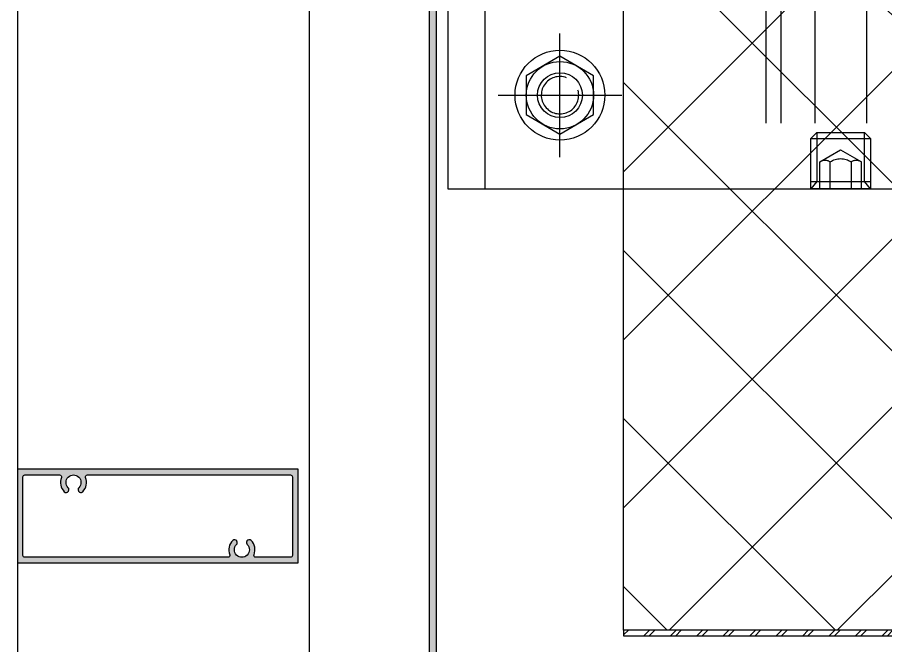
# Model space of a CAD drawing. Header units: millimetres. Extents: x 12351878 to 12381578, y 696206 to 738256.
# Drawn here: x 12366334.5 to 12366566.5, y 729931.4 to 730099.3 of the extents above; entities that cross this region are included whole.
import ezdxf

# ---------------------------------------------------------------- set-up
doc = ezdxf.new("R2010")
doc.units = ezdxf.units.MM
doc.header["$LTSCALE"] = 1000
doc.linetypes.add('CENTER', pattern=[50.800000000000004, 31.75, -6.35, 6.35, -6.35])
doc.linetypes.add('HIDDEN', pattern=[0.125, 0.0625, -0.0625])
for name, color, linetype in [('ALUM', 1, 'Continuous'), ('EXTRUSION-V', 141, 'Continuous'), ('EXTRUSION1', 4, 'Continuous'), ('EXTRUSION2', 133, 'Continuous'), ('FASTENER', 191, 'Continuous'), ('GRID', 8, 'CENTER'), ('INSUL', 8, 'HIDDEN'), ('STEEL', 3, 'Continuous'), ('STEEL-V', 71, 'Continuous'), ('SYMBOL', 7, 'Continuous'), ('型材断面填充', 254, 'Continuous'), ('铝板断面填充', 14, 'Continuous')]:
    doc.layers.add(name, color=color, linetype=linetype)

# ---------------------------------------------------------------- blocks, each defined once
blk = doc.blocks.new('20210923-LC06')
at = {"layer": '型材断面填充', "linetype": 'ByBlock'}
h = blk.add_hatch(color=256, dxfattribs=at)
h.paths.add_polyline_path([(75, 12.5), (0, 12.5), (0, -12.5), (75, -12.5)])
edge = h.paths.add_edge_path(flags=16)
edge.add_arc((72.99999999999272, 10.5), 0.5, 0, 90, ccw=False)
edge.add_line((73.49999999999272, 10.5), (73.49999999999272, -10.5))
edge.add_arc((72.99999999999272, -10.5), 0.5, -90, 0, ccw=False)
edge.add_line((72.99999999999272, -11), (63.70809924347122, -11))
edge.add_arc((63.70809924347122, -10.5), 0.5, 157.9756871616606, 270, ccw=False)
edge.add_arc((59.99999999996362, -8.999999999923602), 3.49999999999024, 337.9756871617368, 405.5224881743313)
edge.add_arc((61.96176195076987, -7.002128601492586), 0.6999999863657048, 45.52248817439985, 150.0000000002586)
edge.add_line((61.35554417992535, -6.652128608311614), (61.30384047733969, -6.741682048123039))
edge.add_arc((61.91005825998582, -7.091682048114308), 0.6999999999930533, 150.000000000497, 224.9738861260881)
edge.add_arc((59.99999999498687, -8.999999999916326), 1.99999999646012, -224.97388637242545, 44.97388612635791, ccw=False)
edge.add_arc((58.08994174066902, -7.091682042391767), 0.6999999964802336, 315.0261136276913, 389.999999996758)
edge.add_line((58.69615952028835, -6.741682044186746), (58.64445582000917, -6.652128608351632))
edge.add_arc((58.0382380491501, -7.002128601496224), 0.6999999863618294, 29.99999999656709, 134.4775118258088)
edge.add_arc((59.99999999995634, -8.999999999923602), 3.499999999985485, 134.4775118257521, 202.0243128383078)
edge.add_arc((56.29190075644874, -10.5), 0.5000000000078625, -89.99999999916622, 22.024312838026788, ccw=False)
edge.add_line((56.29190075645602, -11), (2, -11))
edge.add_arc((2, -10.5), 0.5, 180, 270, ccw=False)
edge.add_line((1.5, -10.5), (1.5, 10.5))
edge.add_arc((2, 10.5), 0.5, 90, 180, ccw=False)
edge.add_line((2, 11), (11.2919007564924, 11))
edge.add_arc((11.29190075648512, 10.49999999998909), 0.5000000000109139, -22.024313129871473, 89.99999999916622, ccw=False)
edge.add_arc((15.00000000499858, 8.999999975909304), 3.500000013615411, 157.9756868698486, 225.5224875408107)
edge.add_arc((13.03823803211708, 7.002128599175194), 0.7000000000041585, 225.5224875403132, 330.0000000028977)
edge.add_line((13.64445581477776, 6.652128599209391), (13.696159520332, 6.741682044186746))
edge.add_arc((13.0899417407054, 7.091682042388129), 0.6999999964831274, 330.0000000037976, 404.9738863725193)
edge.add_arc((14.99999999501597, 8.999999999916326), 1.999999996458775, -44.97388612598962, 224.9738863725727, ccw=False)
edge.add_arc((16.9100582600222, 7.091682048121584), 0.6999999999878389, 135.0261138737017, 209.9999999998008)
edge.add_line((16.30384047738335, 6.741682048130315), (16.355544179969, 6.652128608307976))
edge.add_arc((16.96176195081352, 7.002128601492586), 0.6999999863692359, 209.9999999999993, 314.4775118253916)
edge.add_arc((15.00000000002183, 8.999999999923602), 3.499999999983077, 314.477511825457, 382.0243128382527)
edge.add_arc((18.70809924351488, 10.49999999999272), 0.4999999999930083, 90, 202.0243128382656, ccw=False)
edge.add_line((18.70809924351488, 10.99999999998545), (72.99999999999272, 11))
at = {"color": 0, "linetype": 'ByBlock'}
blk.add_lwpolyline([(75, 12.5), (0, 12.5), (0, -12.5), (75, -12.5)], close=True, dxfattribs=at)
blk.add_lwpolyline([(72.99999999999272, 11, -0.4142135623731147), (73.49999999999272, 10.5), (73.49999999999272, -10.5, -0.4142135623730951), (72.99999999999272, -11), (63.70809924347122, -11, -0.5318455158548693), (63.24458683803095, -10.31249999998909, 0.303569696419431), (62.45220242653158, -6.502660764042957, 0.4903143928775128), (61.35554417992535, -6.652128608311614), (61.30384047733969, -6.741682048123039, 0.339327190915275), (61.41485796841152, -7.586431147374242, -2.41265831870223), (58.58514202763035, -7.586431141295179, 0.339327192099483), (58.69615952028835, -6.741682044186746), (58.64445582000917, -6.652128608351632, 0.4903143928944151), (57.54779757338838, -6.502660764050233, 0.3035696964186377), (56.75541316189629, -10.31249999998909, -0.5318455158544906), (56.29190075645602, -11), (2, -11, -0.4142135623730951), (1.5, -10.5), (1.5, 10.5, -0.4142135623730951), (2, 11), (11.2919007564924, 11, -0.5318455174885397), (11.75541316098679, 10.31249999761349, 0.3035696947912896), (12.5477975412723, 6.502660757421836, 0.4903143963226426), (13.64445581477776, 6.652128599209391), (13.696159520332, 6.741682044186746, 0.3393271920984405), (13.58514202766673, 7.586431141295179, -2.412658318694041), (16.41485796845518, 7.58643114737788, 0.3393271909152766), (16.30384047738335, 6.741682048130315), (16.355544179969, 6.652128608307976, 0.49031439287499), (17.45220242657524, 6.502660764039319, 0.3035696964197462), (18.24458683808189, 10.31249999998545, -0.5318455158541423), (18.70809924351488, 10.99999999998545)], format="xyb", close=True, dxfattribs=at)
blk = doc.blocks.new('*U172')
at = {"layer": '铝板断面填充', "linetype": 'ByBlock'}
h = blk.add_hatch(color=256, dxfattribs=at)
h.dxf.hatch_style = 1
h.paths.add_polyline_path([(802.000006073354, 1.999999999723027), (776.1821213715697, 1.999999999708475), (13.99999999082866, 2), (13.9999999908614, 22), (0.9999999908613972, 22), (0.9999999908613972, 19.99999999999272), (11.9999999908614, 19.99999999999272), (11.99999999082866, 0), (776.1821213715697, -2.915249162237725e-10), (802.000006073354, -2.842489586095891e-10)])
at = {"layer": 'ALUM'}
blk.add_lwpolyline([(802.000006073354, 1.999999999723027), (776.1821213715697, 1.999999999708475), (13.99999999082866, 2), (13.9999999908614, 22), (0.9999999908613972, 22), (0.9999999908613972, 19.99999999999272), (11.9999999908614, 19.99999999999272), (11.99999999082866, 0), (776.1821213715697, -2.915249162237725e-10), (802.000006073354, -2.842489586095891e-10)], close=True, dxfattribs=at)
blk = doc.blocks.new('M12.1')
at = {"color": 0, "linetype": 'ByBlock'}
blk.add_lwpolyline([(-5.196152422706632, 9), (-10.39230484541326, 0), (-5.196152422706632, -9), (5.196152422706632, -9), (10.39230484541326, 0), (5.196152422706632, 9)], close=True, dxfattribs=at)
for radius in [12, 9, 6]:
    blk.add_circle((0, 0), radius, dxfattribs=at)
at = {"color": 0, "linetype": 'HIDDEN'}
blk.add_arc((0, 0), 5, 159.3075460409474, 105.8058958902969, dxfattribs=at)
blk = doc.blocks.new('*U61')
at = {"color": 0, "linetype": 'HIDDEN'}
for p, q in [((-6.400001007872561, 23.09319395154671), (-8.000001259849341, 25)), ((8.000001259841156, 25), (-8.000001259849341, 25)), ((-5.574803149602303, 25), (-5.574803149602303, 17.85669291339218)), ((5.57480315180419, 25), (5.57480315180419, 17.85669291466911)), ((8.000001259841156, 25), (6.400001010075357, 23.09319395154671)), ((-8.000001259849341, 23.09319395154671), (8.000001259841156, 23.09319395154671)), ((-6.400001007874198, 10), (-6.400001007872561, 23.09319395154671)), ((6.400001010075357, 23.09319395154671), (6.400001007870924, 10))]:
    blk.add_line(p, q, dxfattribs=at)
at = {"color": 0, "linetype": 'ByBlock'}
for p, q in [((-8.000001259849341, 25), (-8.000001259850979, 11.60000025197769)), ((8.0000012620123, 11.60000025197769), (8.000001259841156, 25)), ((8.000001259839518, 11.60000025197769), (8.000001259841156, 25)), ((-8.000001259850979, 11.60000025197769), (8.0000012620123, 11.60000025197769)), ((-8.000001259850979, 11.60000025197769), (-6.400001007874198, 10)), ((-6.400001007874198, 10), (6.400001007870924, 10)), ((6.400001007870924, 10), (8.000001259839518, 11.60000025197769))]:
    blk.add_line(p, q, dxfattribs=at)
at = {"color": 0, "linetype": 'HIDDEN'}
blk.add_lwpolyline([(-2.787401574791147, 25), (-2.787401574829346, 17.85669291335762, -0.3617968702112095), (-5.574803149602303, 17.85669291339218), (-9.094947017729282e-12, 14.63807881429057), (5.57480315180419, 17.85669291466911, -0.3617968702112239), (2.787401577032142, 17.85669291335762), (2.787401574831165, 25)], format="xyb", dxfattribs=at)
blk.add_arc((1.129592419601977e-09, 21.78119709906059), 4.813661875220047, 234.6155078824984, 305.3844921162871, dxfattribs=at)
blk = doc.blocks.new('20221207-AZM03')
at = {"layer": 'EXTRUSION-V', "linetype": 'HIDDEN'}
for p, q in [((-99.99991445196792, 124.9999999999782, -3.897280540496723e-05), (-99.99913865236158, -80.00000000001455, 0.0005034949575291102)), ((-95.99913865241979, 124.9999999999782, -0.008371110168176342), (-95.99913865236158, -80.00000000001455, 0.0005034949575291102)), ((-86.90000665484695, 124.9999999999782, -0.008874605125705452), (-86.90000665478874, -80.00000000001455)), ((-73.10000665485859, 124.9999999999782, -0.008874605125705452), (-73.10000665480038, -80.00000000000728))]:
    blk.add_line(p, q, dxfattribs=at)
at = {"layer": 'EXTRUSION2'}
blk.add_line((-175.0000066503708, -80.00297596374003), (-175.0000066503708, 90.00000677529897), dxfattribs=at)
blk.add_lwpolyline([(-125.0140091272988, 124.9999999999782), (-125.0140091272988, 90.00000677529897), (-185.0000066503708, 90.00000677529897), (-185.0000066503708, -80.00297596374003), (-65.00000665045809, -80.00000000000728), (-65.0000066505163, 124.9999999999782)], close=True, dxfattribs=at)
at = {"layer": 'GRID'}
for p, q in [((-155.0000066503853, -71.53227434285509), (-155.0000066503708, -38.47367758456676)), ((-171.5293050295295, -55.00297596371092), (-138.4707082712412, -55.00297596371092))]:
    blk.add_line(p, q, dxfattribs=at)
at = {"layer": 'FASTENER', "rotation": 270}
blk.add_blockref('M12.1', (-155.0000066503708, -55.00297596371092), dxfattribs=at)
at = {"layer": 'FASTENER', "xscale": -1, "rotation": 180}
blk.add_blockref('*U61', (-79.99913865236158, -55.00035147317976), dxfattribs=at)
blk = doc.blocks.new('gyblcqs2')
at = {"layer": 'INSUL', "linetype": 'ByBlock'}
h = blk.add_hatch(dxfattribs=at)
h.set_pattern_fill('ANSI37', color=256, scale=20)
h.set_pattern_definition([(45, (-12393068.00000522, -704772.9283430666), (-22.45064030267288, 22.45064030267288), []), (135, (-12393068.00000522, -704772.9283430666), (-22.45064030267288, -22.45064030267288), [])])
h.paths.add_polyline_path([(3403.999987946823, 2709.071656809887), (3511.818514244631, 2709.071656809887), (3510.500136068091, 2562.071668165387), (3485.500142719597, 2562.071668165387), (3485.500142717734, 2362.57166816527), (3349.000037217513, 2362.571668166202), (3349.000037217513, 2655.571663008071), (3361.99998813495, 2655.571663008071), (3362.000134028494, 2688.571656887303), (3403.999987946823, 2688.571656887187)])
at = {"layer": 'STEEL-V', "linetype": 'ByBlock'}
h = blk.add_hatch(dxfattribs=at)
h.set_pattern_fill('Q119', color=256, scale=10, angle=315, style=0, pattern_type=2)
h.set_pattern_definition([(45, (-32803.22027666867, 32348.05022147798), (-3.535533905932737, 3.535533905932739), []), (45, (-32802.51316988654, 32347.34311469679), (-3.535533905932737, 3.535533905932739), [])])
h.paths.add_polyline_path([(3548.990852827206, 2562.071668165387), (3485.500142719597, 2562.071668165387), (3485.500142719597, 2362.57166816527), (3349.000037217513, 2362.571668166202), (3349.000037217513, 2361.071668166202), (3487.000142719597, 2361.07166816527), (3487.000142719597, 2560.571668165387), (3548.990852827206, 2560.571668165387)])
at = {"layer": 'EXTRUSION-V'}
blk.add_line((3264.989149881527, 3605.58174330357, 2.422591308793002e-08), (3264.989149881527, -2844.428347484209, 2.635479687953106e-08), dxfattribs=at)
at = {"layer": 'EXTRUSION-V', "elevation": -6.907243682693404e-08}
blk.add_lwpolyline([(3186.989286676049, 3605.58174330357), (3186.989286676049, -2844.428347484209)], dxfattribs=at)
at = {"layer": 'INSUL', "linetype": 'ByBlock', "elevation": 5.176894548983447e-10}
blk.add_lwpolyline([(3403.999987946823, 2709.071656809887), (3511.818514244631, 2709.071656809887), (3510.500136068091, 2562.071668165387), (3485.500142719597, 2562.071668165387), (3485.500142717734, 2362.57166816527), (3349.000037217513, 2362.571668166202), (3349.000037217513, 2655.571663008071), (3361.99998813495, 2655.571663008071), (3362.000134028494, 2688.571656887303), (3403.999987946823, 2688.571656887187)], close=True, dxfattribs=at)
at = {"layer": 'STEEL', "elevation": 5.176894548983447e-10}
blk.add_lwpolyline([(3548.990852827206, 2562.071668165387), (3485.500142719597, 2562.071668165387), (3485.500142719597, 2362.57166816527), (3349.000037217513, 2362.571668166202), (3349.000037217513, 2361.071668166202), (3487.000142719597, 2361.07166816527), (3487.000142719597, 2560.571668165387), (3548.990852827206, 2560.571668165387)], close=True, dxfattribs=at)
at = {"linetype": 'ByBlock'}
blk.add_blockref('20221207-AZM03', (3487.000143103302, 2560.571656933287), dxfattribs=at)
at = {"color": 0, "linetype": 'ByBlock', "rotation": 270}
blk.add_blockref('*U172', (3297.000037601218, 2655.571663054405), dxfattribs=at)
at = {"layer": 'EXTRUSION1'}
blk.add_blockref('20210923-LC06', (3186.989286676049, 2393.071652515791, -6.694355303533301e-08), dxfattribs=at)

msp = doc.modelspace()

# ---------------------------------------------------------------- block references
at = {"layer": 'SYMBOL'}
msp.add_blockref('gyblcqs2', (12363147.49884617, 727572.9283430667), dxfattribs=at)

doc.saveas('drawing.dxf')
